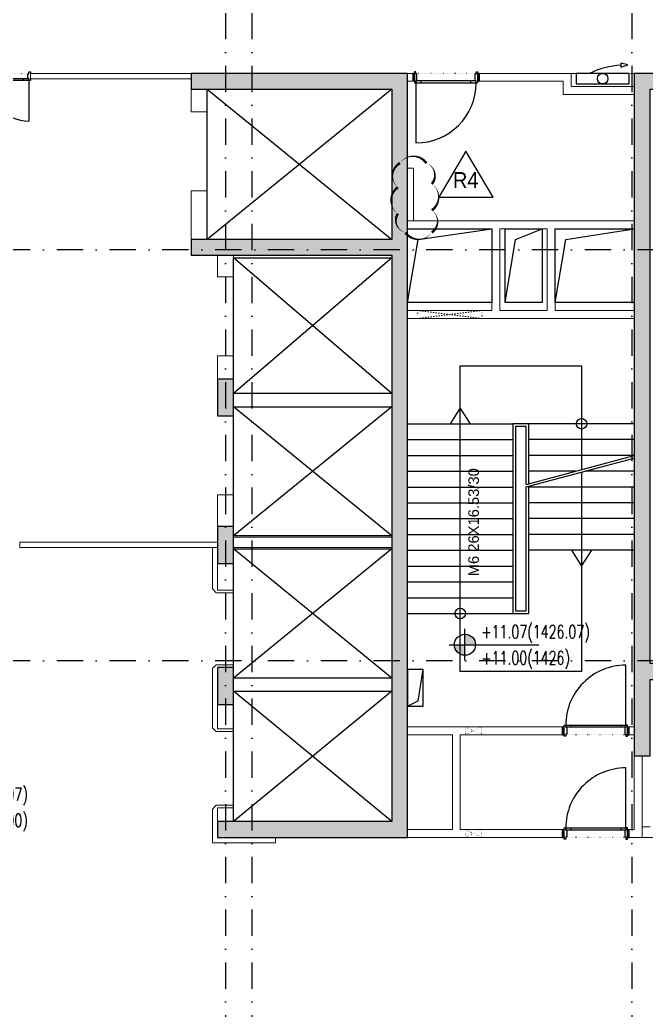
# Model space of a CAD drawing. Header units: millimetres. Extents: x -2755 to 27598, y -1135 to 13405.
# Drawn here: x 7060 to 8248, y 6127 to 8007 of the extents above; entities that cross this region are included whole.
import ezdxf
from ezdxf.enums import TextEntityAlignment as Align

# ---------------------------------------------------------------- set-up
doc = ezdxf.new("R2010")
doc.units = ezdxf.units.MM
doc.header["$LTSCALE"] = 100
for name, pattern in [('DASHDOT2', [0.5, 0.25, -0.125, 0, -0.125]), ('DOT', [0.25, 0, -0.25]), ('HIDDEN', [0.375, 0.25, -0.125])]:
    doc.linetypes.add(name, pattern=pattern)
doc.layers.add('AKS', color=7, linetype='DASHDOT2', transparency=0.8)
for name, color, linetype in [('GOR', 7, 'Continuous'), ('KA-PEN-5 @ 1', 5, 'Continuous'), ('KA-PEN-8 @ 1', 5, 'Continuous'), ('KOLON', 7, 'Continuous'), ('KOR KASA', 1, 'Continuous'), ('KOT', 7, 'Continuous'), ('MERD', 7, 'Continuous'), ('OLCU DIS', 7, 'Continuous'), ('TARAMA', 7, 'Continuous'), ('TEFRIS YANGIN', 7, 'Continuous')]:
    doc.layers.add(name, color=color, linetype=linetype)
doc.layers.add('REVIZYON_4', color=7, linetype='Continuous', true_color=0x1f38e0)
for name, color, linetype, lineweight in [('Y-DUVAR ALCIPAN', 94, 'Continuous', 20), ('Y-DUVAR GAZBETON', 161, 'Continuous', 20), ('Y-TAS KAPLAMA', 20, 'Continuous', 13)]:
    doc.layers.add(name, color=color, linetype=linetype, lineweight=lineweight)
doc.styles.add('ARIEL_500S', font='arial.ttf', dxfattribs={"height": 125})
doc.styles.add('OLC-50', font='romans.shx', dxfattribs={"width": 0.5, "height": 0.15})
doc.styles.add('olcu', font='romans.shx', dxfattribs={"width": 0.5})
doc.styles.get("Standard").update_dxf_attribs({"font": 'arial.ttf'})
doc.dimstyles.new('1-200', dxfattribs={"dimtxt": 40, "dimasz": 2, "dimexe": 0, "dimexo": 0, "dimgap": 10, "dimtad": 1, "dimdec": 4, "dimrnd": 0.1, "dimzin": 9, "dimdsep": 46, "dimtxsty": 'olcu', "dimblk1": 'SOL', "dimblk2": 'SAG', "dimsah": 1, "dimcen": 0, "dimse1": 1, "dimse2": 1, "dimclre": 13, "dimadec": 0, "dimazin": 0, "dimtfac": 1, "dimtdec": 4, "dimtix": 1, "dimtmove": 2, "dimatfit": 2, "dimldrblk": 'SOL', "dimfxl": 0, "dimtolj": 1, "dimarcsym": 0})
pattern_1 = [(45, (83461.35, -12320), (-17.6776695, 17.6776695), []), (45, (83479.027, -12320), (-17.6776695, 17.6776695), [12.5, -6.25])]

# ---------------------------------------------------------------- blocks, each defined once
blk = doc.blocks.new('asansorler1')
at = {"layer": 'MERD', "color": 6}
for p, q in [((8065, 7865), (7715, 7580)), ((7715, 7865), (8065, 7580)), ((8065, 7287.5), (7765, 7545)), ((8065, 7545), (7765, 7287.5)), ((8065, 7017.5), (7765, 7262.5)), ((8065, 7262.5), (7765, 7017.5)), ((8065, 6747.5), (7765, 6992.5)), ((8065, 6992.5), (7765, 6747.5)), ((8065, 6475), (7765, 6722.5)), ((8065, 6722.5), (7765, 6475))]:
    blk.add_line(p, q, dxfattribs=at)
for points in [[(7715, 7580), (7715, 7865), (8065, 7865), (8065, 7580)], [(7765, 7287.5), (7765, 7545), (8065, 7545), (8065, 7287.5)], [(7765, 7017.5), (7765, 7262.5), (8065, 7262.5), (8065, 7017.5)], [(7765, 6747.5), (7765, 6992.5), (8065, 6992.5), (8065, 6747.5)], [(7765, 6475), (7765, 6722.5), (8065, 6722.5), (8065, 6475)]]:
    blk.add_lwpolyline(points, close=True, dxfattribs=at)
blk = doc.blocks.new('KOT-PL(TEMIZ&KABA)')
at = {"layer": 'KOT', "linetype": 'Continuous', "lineweight": -3}
h = blk.add_hatch(color=7, dxfattribs=at)
h.paths.add_polyline_path([(0, 0), (0.2, 0, 0.414214), (0, 0.2)])
h.paths.add_polyline_path([(0, 0), (-0.2, 0, 0.414214), (0, -0.2)])
at = {"layer": 'KOT', "color": 7, "lineweight": -3}
for p, q in [((0, -0.3), (0, 0.3)), ((-0.3, 0), (1.4, 0))]:
    blk.add_line(p, q, dxfattribs=at)
at = {"layer": 'KOT', "color": 7, "linetype": 'Continuous', "lineweight": -3}
blk.add_circle((0, 0), 0.2, dxfattribs=at)
at = {"layer": 'KOT', "color": 7, "linetype": 'Continuous', "lineweight": -3, "style": 'olcu', "width": 0.7}
for tag, p in [('KOTTEMIZ', (0.31, 0.122)), ('KOTKABA', (0.31, -0.373))]:
    blk.add_attdef(tag, p, '', height=0.25, dxfattribs=at)
blk = doc.blocks.new('*U2997')
at = {"color": 0, "linetype": 'DOT', "ltscale": 0.1}
blk.add_line((-120, 15), (0, 15), dxfattribs=at)
at = {"color": 0, "lineweight": -2}
for p, q in [((-107, -3), (-107, 1)), ((-60, 7.5), (-60, 7.5)), ((-13.1, -3), (-13.1, 1)), ((-117, -3), (-117, -117))]:
    blk.add_line(p, q, dxfattribs=at)
for points in [[(-120, 0), (-120, -3), (-117, -3), (-117, 1), (-115, 1), (-115, 14), (-117, 14), (-117, 18), (-120, 18), (-120, 15)], [(0, 0), (0, -3), (-3, -3), (-3, 1), (-5, 1), (-5, 14), (-3, 14), (-3, 18), (0, 18), (0, 15)]]:
    blk.add_lwpolyline(points, dxfattribs=at)
blk.add_lwpolyline([(-117, -3), (-117, 1), (-3, 1), (-3, -3)], close=True, dxfattribs=at)
blk.add_arc((-117, -3), 114, 270, 0, dxfattribs=at)
at = {"style": 'OLC-50', "width": 0.5, "flags": 1}
for tag, p in [('K-NO', (-182.8, -83.8)), ('K-KANRENK', (-2.3, -88.8)), ('K-BLOK', (-183.4, -120.6)), ('K-KASRENK', (-1.2, -126.7)), ('K-KAT', (-184.3, -156)), ('K-TAMACILMA', (-2.8, -165.7)), ('K-MAHALKOD', (-183.3, -194)), ('K-FOTOSEL', (-1.8, -201.7)), ('K-MAHALAD', (-184.8, -233)), ('K-HERMETIK', (0.1, -236.3)), ('K-ACILISYON', (-183.8, -268.9)), ('K-HIDROLIK', (-2.2, -270.2)), ('K-YANGIN', (-181.9, -303.5)), ('K-KART', (-0.4, -303.8)), ('K-KANATTIP', (-184.2, -337.4)), ('K-BAND', (-1.8, -345.7)), ('K-KANATMALZ', (-182.4, -371.1)), ('K-MENFEZ', (0.1, -380.3)), ('K-KASAMALZ', (-181.4, -410.1)), ('K-PBAR', (-2.2, -414.1)), ('K-KASATIP', (-182, -446.8)), ('K-ELEKTRIKLI', (-0.4, -447.8)), ('K-DUVAR', (-182, -485.2)), ('K-TIP', (-0.4, -486.4)), ('K-REZ1', (-0.4, -524.3)), ('K-REZ2', (-0.4, -560.8)), ('K-REZ3', (-0.4, -600.7))]:
    blk.add_attdef(tag, p, '', height=30, dxfattribs=at)
blk = doc.blocks.new('*U74')
at = {"layer": 'KOR KASA'}
for p, q in [((0, 126), (15, 126)), ((15, 126), (15, 123)), ((0, 3), (0, 0)), ((0, 3), (15, 3)), ((15, 3), (15, 0))]:
    blk.add_line(p, q, dxfattribs=at)
for points in [[(15, 126), (0, 123)], [(0, 126), (15, 123)], [(0, 126), (0, 123)], [(0, 123), (15, 123)], [(15, 3), (0, 0)], [(0, 3), (15, 0)], [(0, 0), (15, 0)]]:
    blk.add_lwpolyline(points, dxfattribs=at)
blk = doc.blocks.new('TASIYICI SISTEM (2.KAT)')
at = {"layer": 'TARAMA'}
h = blk.add_hatch(dxfattribs=at)
h.set_pattern_fill('ANSI33', color=253, scale=100)
h.set_pattern_definition(pattern_1)
h.paths.add_polyline_path([(1535, -4030), (1605, -4030), (1605, -3960), (1535, -3960)])
h.paths.add_polyline_path([(635, -4030), (705, -4030), (705, -3960), (635, -3960)])
h.paths.add_polyline_path([(1585, -6320), (1655, -6320), (1655, -6250), (1585, -6250)])
h.paths.add_polyline_path([(585, -6320), (655, -6320), (655, -6250), (585, -6250)])
h.paths.add_polyline_path([(1505, -4760), (1885, -4760), (1885, -5835), (1555, -5835), (1555, -5865), (1915, -5865), (1915, -4415), (1505, -4415), (1505, -4445), (1885, -4445), (1885, -4730), (1505, -4730)])
h.paths.add_polyline_path([(355, -4725), (785, -4725), (785, -4415), (325, -4415), (325, -4445), (755, -4445), (755, -4695), (325, -4695), (325, -5865), (685, -5865), (685, -5835), (355, -5835)])
h.paths.add_polyline_path([(685, -5065), (655, -5065), (655, -4995), (685, -4995)], flags=17)
h.paths.add_polyline_path([(685, -5345), (655, -5345), (655, -5275), (685, -5275)], flags=17)
h.paths.add_polyline_path([(685, -5612.5), (655, -5612.5), (655, -5542.5), (685, -5542.5)], flags=17)
h.paths.add_polyline_path([(1555, -5065), (1585, -5065), (1585, -4995), (1555, -4995)], flags=17)
h.paths.add_polyline_path([(1555, -5345), (1585, -5345), (1585, -5275), (1555, -5275)], flags=17)
h.paths.add_polyline_path([(1555, -5612.5), (1585, -5612.5), (1585, -5542.5), (1555, -5542.5)], flags=17)
h.paths.add_polyline_path([(8255, -3380), (8325, -3380), (8325, -3310), (8255, -3310)])
h.paths.add_polyline_path([(4090, -4785), (4160, -4785), (4160, -4715), (4090, -4715)])
h.paths.add_polyline_path([(4415, -2755), (4475, -2755), (4475, -2685), (4415, -2685)])
h.paths.add_polyline_path([(3060, -3035), (3130, -3035), (3130, -2965), (3060, -2965)])
h.paths.add_polyline_path([(2670, -3380), (2740, -3380), (2740, -3310), (2670, -3310)])
h.paths.add_polyline_path([(2995, -4715), (3245, -4715), (3245, -4755), (2995, -4755)])
h.paths.add_polyline_path([(4480, -4030), (4480, -3960), (4410, -3960), (4410, -4030)])
h.paths.add_polyline_path([(4430, -4330), (4430, -4785), (4460, -4785), (4460, -4330)])
h.paths.add_polyline_path([(4480, -3310), (4480, -3380), (4410, -3380), (4410, -3310)])
h.paths.add_polyline_path([(8265, -2755), (8325, -2755), (8325, -2685), (8265, -2685)])
h.paths.add_polyline_path([(6965, -4785), (7025, -4785), (7025, -4715), (6965, -4715)])
h.paths.add_polyline_path([(6115, -4785), (6175, -4785), (6175, -4715), (6115, -4715)])
h.paths.add_polyline_path([(5265, -4785), (5325, -4785), (5325, -4715), (5265, -4715)])
h.paths.add_polyline_path([(6960, -4030), (7030, -4030), (7030, -3960), (6960, -3960)])
h.paths.add_polyline_path([(6110, -4030), (6180, -4030), (6180, -3960), (6110, -3960)])
h.paths.add_polyline_path([(5260, -4030), (5330, -4030), (5330, -3960), (5260, -3960)])
h.paths.add_polyline_path([(7810, -3380), (7880, -3380), (7880, -3310), (7810, -3310)])
h.paths.add_polyline_path([(6960, -3380), (7030, -3380), (7030, -3310), (6960, -3310)])
h.paths.add_polyline_path([(6110, -3380), (6180, -3380), (6180, -3310), (6110, -3310)])
h.paths.add_polyline_path([(5260, -3380), (5330, -3380), (5330, -3310), (5260, -3310)])
h.paths.add_polyline_path([(7815, -2755), (7875, -2755), (7875, -2685), (7815, -2685)])
h.paths.add_polyline_path([(6965, -2755), (7025, -2755), (7025, -2685), (6965, -2685)])
h.paths.add_polyline_path([(6115, -2755), (6175, -2755), (6175, -2685), (6115, -2685)])
h.paths.add_polyline_path([(5265, -2755), (5325, -2755), (5325, -2685), (5265, -2685)])
h.paths.add_polyline_path([(3710, -2860), (3750, -2860), (3750, -2685), (3710, -2685)])
h.paths.add_polyline_path([(3060, -3380), (3130, -3380), (3130, -3310), (3060, -3310)])
h.paths.add_polyline_path([(3710, -3380), (3780, -3380), (3780, -3310), (3710, -3310)])
h.paths.add_polyline_path([(2415, -4030), (2485, -4030), (2485, -3960), (2415, -3960)])
h.paths.add_polyline_path([(3060, -4030), (3130, -4030), (3130, -3960), (3060, -3960)])
h.paths.add_polyline_path([(3710, -4030), (3780, -4030), (3780, -3960), (3710, -3960)])
h.paths.add_polyline_path([(3710, -4785), (3780, -4785), (3780, -4715), (3710, -4715)])
h.paths.add_polyline_path([(8040, -3875), (7865, -3875), (7865, -4755), (8295, -4755), (8295, -3875), (8180, -3875), (8180, -3845), (8325, -3845), (8325, -4785), (7835, -4785), (7835, -3845), (8040, -3845)])
h = blk.add_hatch(dxfattribs=at)
h.set_pattern_fill('ANSI33', color=253, scale=100)
h.set_pattern_definition(pattern_1)
h.paths.add_polyline_path([(2445, -4415), (2345, -4415), (2345, -5710), (2375, -5710), (2375, -5565), (2645, -5565), (2645, -5245), (2615, -5245), (2615, -5535), (2375, -5535), (2375, -4445), (2445, -4445)])
h.paths.add_polyline_path([(2305, -8055), (2375, -8055), (2375, -7995), (2305, -7995)])
h.paths.add_polyline_path([(9750, -10610), (9820, -10610), (9820, -10540), (9750, -10540)])
h.paths.add_polyline_path([(8900, -10610), (8970, -10610), (8970, -10540), (8900, -10540)])
h.paths.add_polyline_path([(8050, -10610), (8120, -10610), (8120, -10540), (8050, -10540)])
h.paths.add_polyline_path([(13150, -8060), (13220, -8060), (13220, -7990), (13150, -7990)])
h.paths.add_polyline_path([(13150, -6360), (13220, -6360), (13220, -6290), (13150, -6290)])
h.paths.add_polyline_path([(13150, -7210), (13220, -7210), (13220, -7140), (13150, -7140)])
h.paths.add_polyline_path([(8865, -6320), (8970, -6320), (8970, -6290), (8865, -6290)])
h.paths.add_polyline_path([(8865, -6780), (8970, -6780), (8970, -6750), (8865, -6750)])
h.paths.add_polyline_path([(9367.5, -7360), (9367.5, -7390), (8900, -7390), (8900, -7360)])
h.paths.add_polyline_path([(9750, -9760), (9820, -9760), (9820, -9690), (9750, -9690)])
h.paths.add_polyline_path([(8900, -9760), (8970, -9760), (8970, -9690), (8900, -9690)])
h.paths.add_polyline_path([(8050, -9760), (8120, -9760), (8120, -9690), (8050, -9690)])
h.paths.add_polyline_path([(9750, -7210), (9820, -7210), (9820, -7080), (9750, -7080)])
h.paths.add_polyline_path([(5260, -8060), (5330, -8060), (5330, -7990), (5260, -7990)])
h.paths.add_polyline_path([(6110, -8060), (6180, -8060), (6180, -7990), (6110, -7990)])
h.paths.add_polyline_path([(12300, -8060), (12370, -8060), (12370, -7990), (12300, -7990)])
h.paths.add_polyline_path([(11450, -8060), (11520, -8060), (11520, -7990), (11450, -7990)])
h.paths.add_polyline_path([(4335, -7205), (4405, -7205), (4405, -7145), (4335, -7145)])
h.paths.add_polyline_path([(9367.5, -7120), (9027.5, -7120), (9027.5, -7090), (9367.5, -7090)])
h.paths.add_polyline_path([(2880, -10170), (2335, -10170), (2335, -9740), (2880, -9740), (2880, -9710), (2305, -9710), (2305, -10200), (2880, -10200)])
h.paths.add_polyline_path([(3595, -10055), (3595, -10200), (3780, -10200), (3780, -10170), (3625, -10170), (3625, -10055)])
h.paths.add_polyline_path([(6960, -7210), (7030, -7210), (7030, -7080), (6960, -7080)])
h.paths.add_polyline_path([(9750, -8910), (9820, -8910), (9820, -8840), (9750, -8840)])
h.paths.add_polyline_path([(8900, -8910), (8970, -8910), (8970, -8840), (8900, -8840)])
h.paths.add_polyline_path([(8050, -8910), (8120, -8910), (8120, -8840), (8050, -8840)])
h.paths.add_polyline_path([(12300, -6360), (12370, -6360), (12370, -6290), (12300, -6290)])
h.paths.add_polyline_path([(12300, -7210), (12370, -7210), (12370, -7140), (12300, -7140)])
h.paths.add_polyline_path([(11450, -6360), (11520, -6360), (11520, -6290), (11450, -6290)])
h.paths.add_polyline_path([(11450, -7210), (11520, -7210), (11520, -7140), (11450, -7140)])
h.paths.add_polyline_path([(10600, -6360), (10670, -6360), (10670, -6290), (10600, -6290)])
h.paths.add_polyline_path([(10600, -7210), (10670, -7210), (10670, -7140), (10600, -7140)])
h.paths.add_polyline_path([(10600, -8060), (10670, -8060), (10670, -7990), (10600, -7990)])
h.paths.add_polyline_path([(3060, -8840), (3130, -8840), (3130, -8910), (3060, -8910)])
h.paths.add_polyline_path([(2305, -8905), (2375, -8905), (2375, -8845), (2305, -8845)])
h.paths.add_polyline_path([(2995, -5525), (3245, -5525), (3245, -5565), (2995, -5565)])
h.paths.add_polyline_path([(4355, -10200), (4405, -10200), (4405, -10130), (4355, -10130)])
h.paths.add_polyline_path([(9750, -6360), (9820, -6360), (9820, -6290), (9750, -6290)])
h.paths.add_polyline_path([(9750, -8060), (9820, -8060), (9820, -7990), (9750, -7990)])
h.paths.add_polyline_path([(8900, -8060), (8970, -8060), (8970, -7990), (8900, -7990)])
h.paths.add_polyline_path([(8050, -8060), (8120, -8060), (8120, -7990), (8050, -7990)])
h.paths.add_polyline_path([(6960, -8060), (7030, -8060), (7030, -7990), (6960, -7990)])
h.paths.add_polyline_path([(6110, -7210), (6180, -7210), (6180, -7140), (6110, -7140)])
h.paths.add_polyline_path([(5260, -7210), (5330, -7210), (5330, -7140), (5260, -7140)])
h.paths.add_polyline_path([(6960, -6360), (7030, -6360), (7030, -6290), (6960, -6290)])
h.paths.add_polyline_path([(6110, -6360), (6180, -6360), (6180, -6290), (6110, -6290)])
h.paths.add_polyline_path([(5260, -6360), (5330, -6360), (5330, -6290), (5260, -6290)])
h.paths.add_polyline_path([(3060, -7210), (3130, -7210), (3130, -7140), (3060, -7140)])
h.paths.add_polyline_path([(3710, -7210), (3780, -7210), (3780, -7140), (3710, -7140)])
h.paths.add_polyline_path([(2305, -7205), (2375, -7205), (2375, -7145), (2305, -7145)], flags=0)
h.paths.add_polyline_path([(2305, -7205), (2375, -7205), (2375, -7145), (2305, -7145)], flags=17)
h.paths.add_polyline_path([(3060, -8060), (3130, -8060), (3130, -7990), (3060, -7990)])
h.paths.add_polyline_path([(4335, -8055), (4405, -8055), (4405, -7995), (4335, -7995)])
h.paths.add_polyline_path([(3710, -8060), (3780, -8060), (3780, -7990), (3710, -7990)])
h.paths.add_polyline_path([(4335, -8905), (4405, -8905), (4405, -8845), (4335, -8845)])
h.paths.add_polyline_path([(3710, -8910), (3780, -8910), (3780, -8840), (3710, -8840)])
h.paths.add_polyline_path([(4355, -9760), (4405, -9760), (4405, -9690), (4355, -9690)])
h.paths.add_polyline_path([(3710, -9760), (3780, -9760), (3780, -9690), (3710, -9690)])
h.paths.add_polyline_path([(2305, -7205), (2375, -7205), (2375, -7145), (2305, -7145)], flags=17)
h.paths.add_polyline_path([(2305, -6320), (3130, -6320), (3130, -6250), (3060, -6250), (3060, -6290), (2375, -6290), (2375, -6250), (2305, -6250)])
h.paths.add_polyline_path([(4130, -5805), (3840, -5805), (3840, -6290), (3710, -6290), (3710, -6320), (3870, -6320), (3870, -5835), (4130, -5835), (4130, -6320), (4405, -6320), (4405, -6290), (4160, -6290), (4160, -5535), (3710, -5535), (3710, -5565), (4130, -5565)])
h.paths.add_polyline_path([(8110, -6320), (7870, -6320), (7870, -6780), (7840, -6780), (7840, -6290), (8725, -6290), (8725, -6320), (8140, -6320), (8140, -6750), (8725, -6750), (8725, -6780), (8110, -6780)])
h.paths.add_polyline_path([(7840, -7360), (8180, -7360), (8180, -7390), (7840, -7390)])
h.paths.add_polyline_path([(7840, -7120), (8180, -7120), (8180, -7090), (7840, -7090)])
h.paths.add_polyline_path([(4415, -7210), (4465, -7210), (4465, -7140), (4415, -7140)])
h.paths.add_polyline_path([(4480, -6320), (4415, -6320), (4415, -6290), (4480, -6290)])
h.paths.add_polyline_path([(3060, -10170), (3060, -10200), (3245, -10200), (3245, -10170), (3245, -9995), (3215, -9995), (3215, -10170)])
h.paths.add_polyline_path([(2880, -10200), (2305, -10200), (2305, -9710), (2880, -9710), (2880, -9740), (2335, -9740), (2335, -10170), (2880, -10170)])
at = {"layer": 'AKS', "color": 14, "ltscale": 2}
for p, q in [((1570, 1005), (1570, -13375)), ((1620, 1005), (1620, -13375)), ((2340, 1005), (2340, -13375)), ((16415, -4750), (-7145, -4750)), ((16415, -5530), (-7145, -5530))]:
    blk.add_line(p, q, dxfattribs=at)
at = {"layer": 'GOR', "color": 6}
for points in [[(1915, -4850), (1935, -4730), (2075, -4710)], [(2100, -4850), (2120, -4730), (2170, -4710)], [(2195, -4850), (2215, -4730), (2345, -4710)], [(1915, -5616), (1935, -5606), (1945, -5546)]]:
    blk.add_lwpolyline(points, dxfattribs=at)
for points in [[(1915, -4710), (2075, -4710), (2075, -4850), (1915, -4850)], [(2100, -4710), (2170, -4710), (2170, -4850), (2100, -4850)], [(2195, -4710), (2345, -4710), (2345, -4850), (2195, -4850)], [(1915, -5546), (1915, -5616), (1945, -5616), (1945, -5546)]]:
    blk.add_lwpolyline(points, close=True, dxfattribs=at)
at = {"layer": 'KOLON', "color": 4, "ltscale": 5}
for points in [[(1505, -4760), (1885, -4760), (1885, -5835), (1555, -5835), (1555, -5865), (1915, -5865), (1915, -4415), (1505, -4415), (1505, -4445), (1885, -4445), (1885, -4730), (1505, -4730)], [(1555, -5065), (1585, -5065), (1585, -4995), (1555, -4995)], [(1555, -5345), (1585, -5345), (1585, -5275), (1555, -5275)], [(1555, -5612.5), (1585, -5612.5), (1585, -5542.5), (1555, -5542.5)]]:
    blk.add_lwpolyline(points, close=True, dxfattribs=at)
at = {"layer": 'KOLON', "color": 4, "linetype": 'Continuous'}
blk.add_lwpolyline([(2445, -4415), (2345, -4415), (2345, -5710), (2375, -5710), (2375, -5565), (2645, -5565), (2645, -5245), (2615, -5245), (2615, -5535), (2375, -5535), (2375, -4445), (2445, -4445), (2445, -4415)], dxfattribs=at)
at = {"layer": 'MERD', "color": 6}
for p, q in [((2015, -5050), (1995.8, -5080)), ((2034.2, -5080), (2015, -5050)), ((2140, -5194.9), (2345, -5140)), ((2140, -5199.9), (2345, -5145)), ((2225.8, -5320), (2245, -5350)), ((2245, -5350), (2264.2, -5320))]:
    blk.add_line(p, q, dxfattribs=at)
for points in [[(2245, -5171.8), (2245, -5550), (2015, -5550), (2015, -4970), (2245, -4970), (2245, -5166.8)], [(1915, -5080), (2115, -5080)], [(2145, -5193.6), (2145, -5080), (2115, -5080), (2115, -5440), (2145, -5440), (2145, -5198.6)], [(2140, -5194.9), (2140, -5085), (2120, -5085), (2120, -5435), (2140, -5435), (2140, -5199.9)], [(2345, -5080), (2145, -5080)], [(1915, -5110), (2115, -5110)], [(2345, -5110), (2145, -5110)], [(1915, -5140), (2115, -5140)], [(2345, -5140), (2145, -5140)], [(1915, -5170), (2115, -5170)], [(2233, -5170), (2145, -5170)], [(2345, -5170), (2251.7, -5170)], [(1915, -5200), (2115, -5200)], [(2345, -5200), (2145, -5200)], [(1915, -5230), (2115, -5230)], [(2345, -5230), (2145, -5230)], [(1915, -5260), (2115, -5260)], [(2345, -5260), (2145, -5260)], [(1915, -5290), (2115, -5290)], [(2345, -5290), (2145, -5290)], [(1915, -5320), (2115, -5320)], [(2345, -5320), (2145, -5320)], [(1915, -5350), (2115, -5350)], [(1915, -5380), (2115, -5380)], [(1915, -5410), (2115, -5410)], [(1915, -5440), (2115, -5440)]]:
    blk.add_lwpolyline(points, dxfattribs=at)
for centre in [(2245, -5080), (2015, -5440)]:
    blk.add_circle(centre, 10, dxfattribs=at)
at = {"layer": 'Y-DUVAR GAZBETON'}
for p, q in [((1505, -4488), (1535, -4488)), ((1505, -4638), (1535, -4638)), ((1915, -4695), (2345, -4695)), ((1915, -4710), (2075, -4710)), ((2075, -4710), (2075, -4865)), ((2090, -4710), (2090, -4865)), ((2090, -4710), (2180, -4710)), ((2180, -4865), (2180, -4710)), ((2195, -4710), (2345, -4710)), ((2195, -4865), (2195, -4710)), ((1555, -4801), (1555, -4760)), ((1585, -4801), (1585, -4760)), ((1585, -4801), (1555, -4801)), ((1915, -4865), (2075, -4865)), ((2090, -4865), (2180, -4865)), ((2195, -4865), (2345, -4865)), ((1915, -4880), (2345, -4880)), ((1585, -4951), (1555, -4951)), ((1555, -4995), (1555, -4951)), ((1585, -4995), (1585, -4951)), ((1585, -5214.5), (1555, -5214.5)), ((1555, -5214.5), (1555, -5275)), ((1585, -5214.5), (1585, -5275)), ((1885, -5295), (1585, -5295)), ((1885, -5315), (1585, -5315)), ((1555, -5345), (1555, -5395.5)), ((1585, -5345), (1585, -5395.5)), ((1585, -5395.5), (1555, -5395.5)), ((1555, -5612.5), (1555, -5659)), ((1585, -5612.5), (1585, -5659)), ((2209, -5655), (1915, -5655)), ((2209, -5670), (2209, -5655)), ((2345, -5655), (2335, -5655)), ((2335, -5670), (2335, -5655)), ((1585, -5659), (1555, -5659)), ((2000, -5670), (1915, -5670)), ((2000, -5850), (2000, -5670)), ((2209, -5670), (2015, -5670)), ((2015, -5850), (2015, -5670)), ((2345, -5670), (2335, -5670)), ((2345, -5710), (2345, -5850)), ((1555, -5809), (1555, -5835)), ((1585, -5809), (1555, -5809)), ((1585, -5809), (1585, -5835)), ((2000, -5850), (1915, -5850)), ((2209, -5850), (2015, -5850)), ((2209, -5865), (2209, -5850)), ((2345, -5850), (2335, -5850)), ((2335, -5865), (2335, -5850)), ((2209, -5865), (1915, -5865)), ((2345, -5865), (2335, -5865))]:
    blk.add_line(p, q, dxfattribs=at)
at = {"layer": 'Y-DUVAR GAZBETON', "linetype": 'DOT', "ltscale": 0.2}
for p, q in [((1933.7, -4865), (2056.2, -4880)), ((2056.2, -4865), (1933.7, -4880))]:
    blk.add_line(p, q, dxfattribs=at)
at = {"layer": 'Y-DUVAR GAZBETON', "linetype": 'DOT', "ltscale": 0.1}
for p, q in [((2025, -5655), (2055, -5670)), ((2025, -5670), (2055, -5655)), ((2025, -5850), (2055, -5865)), ((2025, -5865), (2055, -5850))]:
    blk.add_line(p, q, dxfattribs=at)
at = {"layer": 'Y-DUVAR GAZBETON'}
for points in [[(1505, -4445), (1505, -4488)], [(1535, -4445), (1535, -4488)], [(1505, -4638), (1505, -4730)], [(1535, -4638), (1535, -4730)]]:
    blk.add_lwpolyline(points, dxfattribs=at)
at = {"layer": 'Y-DUVAR GAZBETON', "linetype": 'DOT', "ltscale": 0.2}
blk.add_lwpolyline([(1933.7, -4880), (2056.2, -4880), (2056.2, -4865), (1933.7, -4865)], close=True, dxfattribs=at)
at = {"layer": 'Y-DUVAR GAZBETON', "linetype": 'DOT', "ltscale": 0.1}
for points in [[(2025, -5655), (2055, -5655), (2055, -5670), (2025, -5670)], [(2025, -5670), (2055, -5670), (2055, -5655), (2025, -5655)], [(2025, -5850), (2055, -5850), (2055, -5865), (2025, -5865)]]:
    blk.add_lwpolyline(points, close=True, dxfattribs=at)
at = {"layer": 'KA-PEN-5 @ 1', "rotation": 180}
for p in [(2212, -5655), (2212, -5850)]:
    blk.add_blockref('*U2997', p, dxfattribs=at)
at = {"layer": 'KOR KASA', "rotation": 90}
for p in [(2335, -5670), (2335, -5865)]:
    blk.add_blockref('*U74', p, dxfattribs=at)
at = {"layer": 'KOT', "xscale": 100, "yscale": 100, "zscale": 100}
blk.add_blockref('KOT-PL(TEMIZ&KABA)', (2024, -5499.3), dxfattribs=at).add_auto_attribs({'KOTTEMIZ': '+11.07(1426.07)', 'KOTKABA': '+11.00(1426)'})
at = {"layer": 'MERD', "color": 6}
blk.add_blockref('asansorler1', (-6180, -12310), dxfattribs=at)
at = {"layer": 'MERD', "color": 7, "insert": (2030.3, -5164.3), "char_height": 20, "width": 264174.874, "attachment_point": 3, "rotation": 90, "style": 'ARIEL_500S'}
blk.add_mtext('M6 26X16.53/30', dxfattribs=at)
blk = doc.blocks.new('*U87')
at = {"color": 0}
for p, q in [((-157, 1.5), (-157, -75.5)), ((-147, 1.5), (-147, 5.5)), ((-90.1, 1.5), (-90.1, 5.5)), ((-80, 7.5), (-80, 7.5)), ((-70, 1.5), (-70, 5.5)), ((-13.1, 1.5), (-13.1, 5.5)), ((-3, 1.5), (-3, -75.5))]:
    blk.add_line(p, q, dxfattribs=at)
at = {"color": 0, "linetype": 'DOT', "ltscale": 0.1}
blk.add_line((-155, 15), (-5, 15), dxfattribs=at)
at = {"color": 0}
for points in [[(-160, 4.5), (-160, 1.5), (-157, 1.5), (-157, 5.5), (-155, 5.5), (-155, 14), (-157, 14), (-157, 18), (-160, 18), (-160, 15)], [(0, 4.5), (0, 1.5), (-3, 1.5), (-3, 5.5), (-5, 5.5), (-5, 14), (-3, 14), (-3, 18), (0, 18), (0, 15)]]:
    blk.add_lwpolyline(points, dxfattribs=at)
for points in [[(-157, 1.5), (-157, 5.5), (-80, 5.5), (-80, 1.5)], [(-80, 1.5), (-80, 5.5), (-3, 5.5), (-3, 1.5)]]:
    blk.add_lwpolyline(points, close=True, dxfattribs=at)
for centre, start, end in [((-157, 1.5), 270, 0), ((-3, 1.5), 180, 270)]:
    blk.add_arc(centre, 77, start, end, dxfattribs=at)
at = {"style": 'OLC-50', "width": 0.5, "flags": 1}
for tag, p in [('K-NO', (-202.8, -83.8)), ('K-KANRENK', (-22.3, -88.8)), ('K-BLOK', (-203.4, -120.6)), ('K-KASRENK', (-21.2, -126.7)), ('K-KAT', (-204.3, -156)), ('K-TAMACILMA', (-22.8, -165.7)), ('K-MAHALKOD', (-203.3, -194)), ('K-FOTOSEL', (-21.8, -201.7)), ('K-MAHALAD', (-204.8, -233)), ('K-HERMETIK', (-19.9, -236.3)), ('K-ACILISYON', (-203.8, -268.9)), ('K-HIDROLIK', (-22.2, -270.2)), ('K-YANGIN', (-201.9, -303.5)), ('K-KART', (-20.4, -303.8)), ('K-KANATTIP', (-204.2, -337.4)), ('K-BAND', (-21.8, -345.7)), ('K-KANATMALZ', (-202.4, -371.1)), ('K-MENFEZ', (-19.9, -380.3)), ('K-KASAMALZ', (-201.4, -410.1)), ('K-PBAR', (-22.2, -414.1)), ('K-KASATIP', (-202, -446.8)), ('K-ELEKTRIKLI', (-20.4, -447.8)), ('K-DUVAR', (-202, -485.2)), ('K-TIP', (-20.4, -486.4)), ('K-REZ1', (-20.4, -524.3)), ('K-REZ2', (-20.4, -560.8)), ('K-REZ3', (-20.4, -600.7))]:
    blk.add_attdef(tag, p, '', height=30, dxfattribs=at)
blk = doc.blocks.new('*U67')
at = {"color": 0}
blk.add_lwpolyline([(34.5, 19.1), (34.5, 11.9), (47.8, 16), (34.5, 19.1)], dxfattribs=at)
blk.add_lwpolyline([(-50, -20), (50, -20), (50, 0), (-50, 0)], close=True, dxfattribs=at)
blk.add_circle((0, -10), 10, dxfattribs=at)
blk.add_arc((44.7, -145.2), 161.1, 93.6365, 115.6326, dxfattribs=at)
blk = doc.blocks.new('YANGIN DOLAPLARI-2KAT')
at = {"layer": 'TEFRIS YANGIN', "color": 11}
blk.add_blockref('*U67', (8165, 7905), dxfattribs=at)
blk = doc.blocks.new('SOL')
at = {"color": 0}
for p, q in [((0, 30), (0, -6.96)), ((7.58, 0), (-6.97, 0))]:
    blk.add_line(p, q, dxfattribs=at)
blk.add_circle((0, 0), 3, dxfattribs=at)
blk = doc.blocks.new('SAG')
at = {"color": 0}
for p, q in [((7.58, 0), (-6.97, 0)), ((0, -30), (0, 6.96))]:
    blk.add_line(p, q, dxfattribs=at)
blk.add_circle((0, 0), 3, dxfattribs=at)
blk = doc.blocks.new('*D180')
at = {"layer": 'OLCU DIS', "color": 0, "lineweight": -2, "transparency": 16777216}
blk.add_line((-328, 13135), (19098, 13135), dxfattribs=at)
at = {"layer": 'OLCU DIS', "color": 0, "lineweight": -2, "transparency": 16777216, "xscale": 2, "yscale": 2, "zscale": 2, "rotation": 180}
blk.add_blockref('SOL', (-330, 13135), dxfattribs=at)
at = {"layer": 'OLCU DIS', "color": 0, "lineweight": -2, "transparency": 16777216, "xscale": 2, "yscale": 2, "zscale": 2}
blk.add_blockref('SAG', (19100, 13135), dxfattribs=at)
at = {"layer": 'OLCU DIS', "color": 0, "transparency": 16777216, "insert": (9385, 13165), "char_height": 40, "attachment_point": 5, "style": 'olcu'}
blk.add_mtext('\\A1;19430', dxfattribs=at)
blk = doc.blocks.new('_Open30')
at = {"color": 0, "linetype": 'ByBlock', "lineweight": -2}
for p, q in [((-1, 0.27), (0, 0)), ((0, 0), (-1, -0.27)), ((0, 0), (-1, 0))]:
    blk.add_line(p, q, dxfattribs=at)
blk = doc.blocks.new('*D236')
at = {"layer": 'OLCU DIS', "color": 0, "lineweight": -2, "transparency": 16777216}
blk.add_line((-1200, 1712), (-1200, 12198), dxfattribs=at)
at = {"layer": 'OLCU DIS', "color": 0, "lineweight": -2, "transparency": 16777216, "xscale": 2, "yscale": 2, "zscale": 2}
for name, p, rotation in [('SAG', (-1200, 12200), 90), ('SOL', (-1200, 1710), 270)]:
    blk.add_blockref(name, p, dxfattribs=dict(at, rotation=rotation))
at = {"layer": 'OLCU DIS', "color": 0, "transparency": 16777216, "insert": (-1230, 6955), "char_height": 40, "attachment_point": 5, "rotation": 90, "style": 'olcu'}
blk.add_mtext('\\A1;10490', dxfattribs=at)
blk = doc.blocks.new('*D358')
at = {"layer": 'OLCU DIS', "color": 0, "lineweight": -2, "transparency": 16777216}
blk.add_line((22230, 12198), (22230, 1712), dxfattribs=at)
at = {"layer": 'OLCU DIS', "color": 0, "lineweight": -2, "transparency": 16777216, "xscale": 2, "yscale": 2, "zscale": 2}
for name, p, rotation in [('SOL', (22230, 12200), 90), ('SAG', (22230, 1710), 270)]:
    blk.add_blockref(name, p, dxfattribs=dict(at, rotation=rotation))
at = {"layer": 'OLCU DIS', "color": 0, "transparency": 16777216, "insert": (22200, 6955), "char_height": 40, "attachment_point": 5, "rotation": 90, "style": 'olcu'}
blk.add_mtext('\\A1;10490', dxfattribs=at)
blk = doc.blocks.new('kor kasa')
at = {"layer": 'KOR KASA'}
for p, q in [((0, 126), (15, 126)), ((15, 126), (15, 123)), ((0, 3), (0, 0)), ((0, 3), (15, 3)), ((15, 3), (15, 0))]:
    blk.add_line(p, q, dxfattribs=at)
for points in [[(15, 126), (0, 123)], [(0, 126), (15, 123)], [(0, 126), (0, 123)], [(0, 123), (15, 123)], [(15, 3), (0, 0)], [(0, 3), (15, 0)], [(0, 0), (15, 0)]]:
    blk.add_lwpolyline(points, dxfattribs=at)
blk = doc.blocks.new('*U3007')
at = {"color": 0, "lineweight": -2}
for p, q in [((-3, 18), (-3, 132)), ((-107, 18), (-107, 14)), ((-60, 7.5), (-60, 7.5)), ((-13.1, 18), (-13.1, 14))]:
    blk.add_line(p, q, dxfattribs=at)
at = {"color": 0, "linetype": 'DOT', "ltscale": 0.1}
blk.add_line((-120, 0), (0, 0), dxfattribs=at)
at = {"color": 0, "lineweight": -2}
for points in [[(-120, 15), (-120, 18), (-117, 18), (-117, 14), (-115, 14), (-115, 1), (-117, 1), (-117, -3), (-120, -3), (-120, 0)], [(0, 15), (0, 18), (-3, 18), (-3, 14), (-5, 14), (-5, 1), (-3, 1), (-3, -3), (0, -3), (0, 0)]]:
    blk.add_lwpolyline(points, dxfattribs=at)
blk.add_lwpolyline([(-117, 18), (-117, 14), (-3, 14), (-3, 18)], close=True, dxfattribs=at)
blk.add_arc((-3, 18), 114, 90, 180, dxfattribs=at)
at = {"style": 'OLC-50', "width": 0.5, "flags": 1}
for tag, p in [('K-NO', (-182.8, -83.8)), ('K-KANRENK', (-2.3, -88.8)), ('K-BLOK', (-183.4, -120.6)), ('K-KASRENK', (-1.2, -126.7)), ('K-KAT', (-184.3, -156)), ('K-TAMACILMA', (-2.8, -165.7)), ('K-MAHALKOD', (-183.3, -194)), ('K-FOTOSEL', (-1.8, -201.7)), ('K-MAHALAD', (-184.8, -233)), ('K-HERMETIK', (0.1, -236.3)), ('K-ACILISYON', (-183.8, -268.9)), ('K-HIDROLIK', (-2.2, -270.2)), ('K-YANGIN', (-181.9, -303.5)), ('K-KART', (-0.4, -303.8)), ('K-KANATTIP', (-184.2, -337.4)), ('K-BAND', (-1.8, -345.7)), ('K-KANATMALZ', (-182.4, -371.1)), ('K-MENFEZ', (0.1, -380.3)), ('K-KASAMALZ', (-181.4, -410.1)), ('K-PBAR', (-2.2, -414.1)), ('K-KASATIP', (-182, -446.8)), ('K-ELEKTRIKLI', (-0.4, -447.8)), ('K-DUVAR', (-182, -485.2)), ('K-TIP', (-0.4, -486.4)), ('K-REZ1', (-0.4, -524.3)), ('K-REZ2', (-0.4, -560.8)), ('K-REZ3', (-0.4, -600.7))]:
    blk.add_attdef(tag, p, '', height=30, dxfattribs=at)
blk = doc.blocks.new('R4')
blk.add_lwpolyline([(51.5, 0), (0, 87.3), (-51.5, 0), (51.5, 0)])
at = {"width": 0.9}
blk.add_attdef('R4', text='', height=30, dxfattribs=at).set_placement((-0.3, 32.4), align=Align.MIDDLE_CENTER)

msp = doc.modelspace()

# ---------------------------------------------------------------- linework, layer by layer
at = {"layer": 'REVIZYON_4'}
msp.add_lwpolyline([(7841.09992, 7603.04173, 0, 5, -0.52056705), (7791.09992, 7603.04173, 0, 5, -0.52056705), (7776.73724, 7638.67905, 0, 5, -0.52056705), (7776.73724, 7688.67905, 0, 5, -0.52056705), (7780.64682, 7734.76946, 0, 5, -0.52056705), (7830.64682, 7734.76946, 0, 5, -0.52056705), (7841.09992, 7695.22256, 0, 5, -0.52056705), (7841.09992, 7645.22256, 0, 5, -0.52056705)], format="xyseb", close=True, dxfattribs=at)
at = {"layer": 'Y-DUVAR ALCIPAN'}
for p, q in [((7080, 7905.00008), (7080, 7894.50008)), ((7080, 7905.00008), (7385, 7905.00008)), ((7080, 7894.50008), (7385, 7894.50008)), ((7806.5, 7725.00011), (7795, 7725.00011)), ((7806.5, 7725.00011), (7806.5, 7625.00011)), ((7060, 7005.00019), (7060, 7015.50019)), ((7435, 7015.50019), (7060, 7015.50019)), ((7435, 7005.00019), (7060, 7004.99994)), ((8240, 6475.00008), (8255, 6475.00008)), ((8240, 6455.00008), (8570, 6455.00008))]:
    msp.add_line(p, q, dxfattribs=at)
at = {"layer": 'Y-DUVAR ALCIPAN', "color": 16, "linetype": 'HIDDEN'}
msp.add_line((8105, 7905.00017), (8225, 7905.00012), dxfattribs=at)
at = {"layer": 'Y-DUVAR GAZBETON'}
for p, q in [((7795, 7905.00008), (7805, 7905.00008)), ((7805, 7905.00008), (7805, 7890.00008)), ((7931, 7905.00019), (7931, 7890.00019)), ((7931, 7905.00011), (7931, 7890.00011)), ((7931, 7905.00009), (8105, 7905.00009)), ((7795, 7890.00008), (7805, 7890.00008)), ((7931, 7890.00009), (8090, 7890.00009)), ((7795, 7625.00014), (8225, 7625.00014)), ((7795, 7610.00014), (7955, 7610.00014)), ((7955, 7609.99993), (7955, 7454.99993)), ((7970, 7610.00014), (8060, 7610.00014)), ((7970, 7609.99993), (7970, 7454.99993)), ((8060, 7455.00014), (8060, 7610.00014)), ((8075, 7610.00014), (8225, 7610.00014)), ((8075, 7455.00014), (8075, 7610.00014)), ((7795, 7455.00004), (7955, 7455.00004)), ((7970, 7455.00004), (8060, 7455.00004)), ((8075, 7455.00004), (8225, 7455.00004)), ((7795, 7440.00004), (8225, 7440.00004)), ((8089.00001, 6650.00004), (8089.00001, 6665.00004)), ((8225, 6665.00004), (8215, 6665.00004)), ((8215, 6650.00004), (8215, 6665.00004)), ((8225, 6650.00004), (8215, 6650.00004)), ((8225, 6610.00003), (8225, 6470.00004)), ((8225, 6470.00004), (8215, 6470.00004)), ((8215, 6455.00004), (8215, 6470.00004)), ((8240, 6455.00004), (8215, 6455.00004))]:
    msp.add_line(p, q, dxfattribs=at)
for points in [[(8225, 7880.00012), (8105, 7880.00012), (8105, 7905.00017)], [(8225, 7865.00012), (8090, 7865.00012), (8090, 7890.00009)], [(8225, 6455.00008), (8240, 6455.00008), (8240, 6610.00008)]]:
    msp.add_lwpolyline(points, dxfattribs=at)
msp.add_lwpolyline([(8075, 7610.00014), (8225, 7610.00014), (8225, 7470.00004), (8075, 7470.00004)], close=True, dxfattribs=at)
at = {"layer": 'Y-TAS KAPLAMA', "linetype": 'ByBlock'}
for points in [[(7464.99998, 6919.50004), (7432.07101, 6919.50004), (7424.99998, 6926.57107), (7424.99998, 7005.0001)], [(7465, 6782.50004), (7432.07107, 6782.5), (7425, 6775.42893), (7425, 6663.07102), (7432.07108, 6655.99996), (7465, 6656.00004)], [(7544.99998, 6455.0001), (7544.99998, 6445.0001), (7424.99998, 6445.0001), (7424.99997, 6508.93633), (7432.07109, 6516.00004), (7464.99997, 6516.00004)]]:
    msp.add_lwpolyline(points, dxfattribs=at)

# ---------------------------------------------------------------- block references
at = {"layer": 'KA-PEN-5 @ 1', "rotation": 180}
msp.add_blockref('*U3007', (7808, 7905.00011), dxfattribs=at)
at = {"layer": 'KA-PEN-8 @ 1'}
msp.add_blockref('*U87', (7080, 7890.00009), dxfattribs=at)
at = {"layer": 'KOLON', "color": 4}
msp.add_blockref('TASIYICI SISTEM (2.KAT)', (5880, 12320.00009), dxfattribs=at)
at = {"layer": 'KOR KASA', "rotation": 270}
msp.add_blockref('kor kasa', (7805, 7905.00009), dxfattribs=at)
at = {"layer": 'KOT', "xscale": 100, "yscale": 100, "zscale": 100}
msp.add_blockref('KOT-PL(TEMIZ&KABA)', (6838.73732, 6512.20421), dxfattribs=at).add_auto_attribs({'KOTTEMIZ': '+11.07(1426.07)', 'KOTKABA': '+11.00(1426.00)'})
at = {"layer": 'REVIZYON_4'}
msp.add_blockref('R4', (7905.65207, 7670.22256), dxfattribs=at).add_auto_attribs({'R4': 'R4'})
at = {"layer": 'TEFRIS YANGIN', "color": 11}
msp.add_blockref('YANGIN DOLAPLARI-2KAT', (0, 0), dxfattribs=at)

# ---------------------------------------------------------------- dimensions: what is measured, and where the dimension line sits
at = {"layer": 'OLCU DIS'}
dim = msp.add_linear_dim(base=(19100, 13135.00004), p1=(-330, 6825.00004), p2=(19100, 6030.00009), dimstyle='1-200', override={"dimldrblk": 'Open30'}, dxfattribs=at)
dim.commit()
dim.dimension.update_dxf_attribs({"geometry": '*D180', "text_midpoint": (9385, 13165.00004)})
for base, p1, p2, picture, middle in [((-1200.0001581156, 12200.0000385072), (13930.000001362, 1710.0000867028), (3715.000001362, 12200.0000385072), '*D236', (-1230.0001581156, 6955.000062605)), ((22230.0001604373, 1710.0000867028), (5815.000001362, 12200.0000385072), (15700.000001362, 1710.0000867028), '*D358', (22200.0001604373, 6955.000062605))]:
    dim = msp.add_linear_dim(base=base, p1=p1, p2=p2, angle=90, dimstyle='1-200', override={"dimldrblk": 'Open30'}, dxfattribs=at)
    dim.commit()
    dim.dimension.update_dxf_attribs({"geometry": picture, "text_midpoint": middle})

doc.saveas('drawing.dxf')
